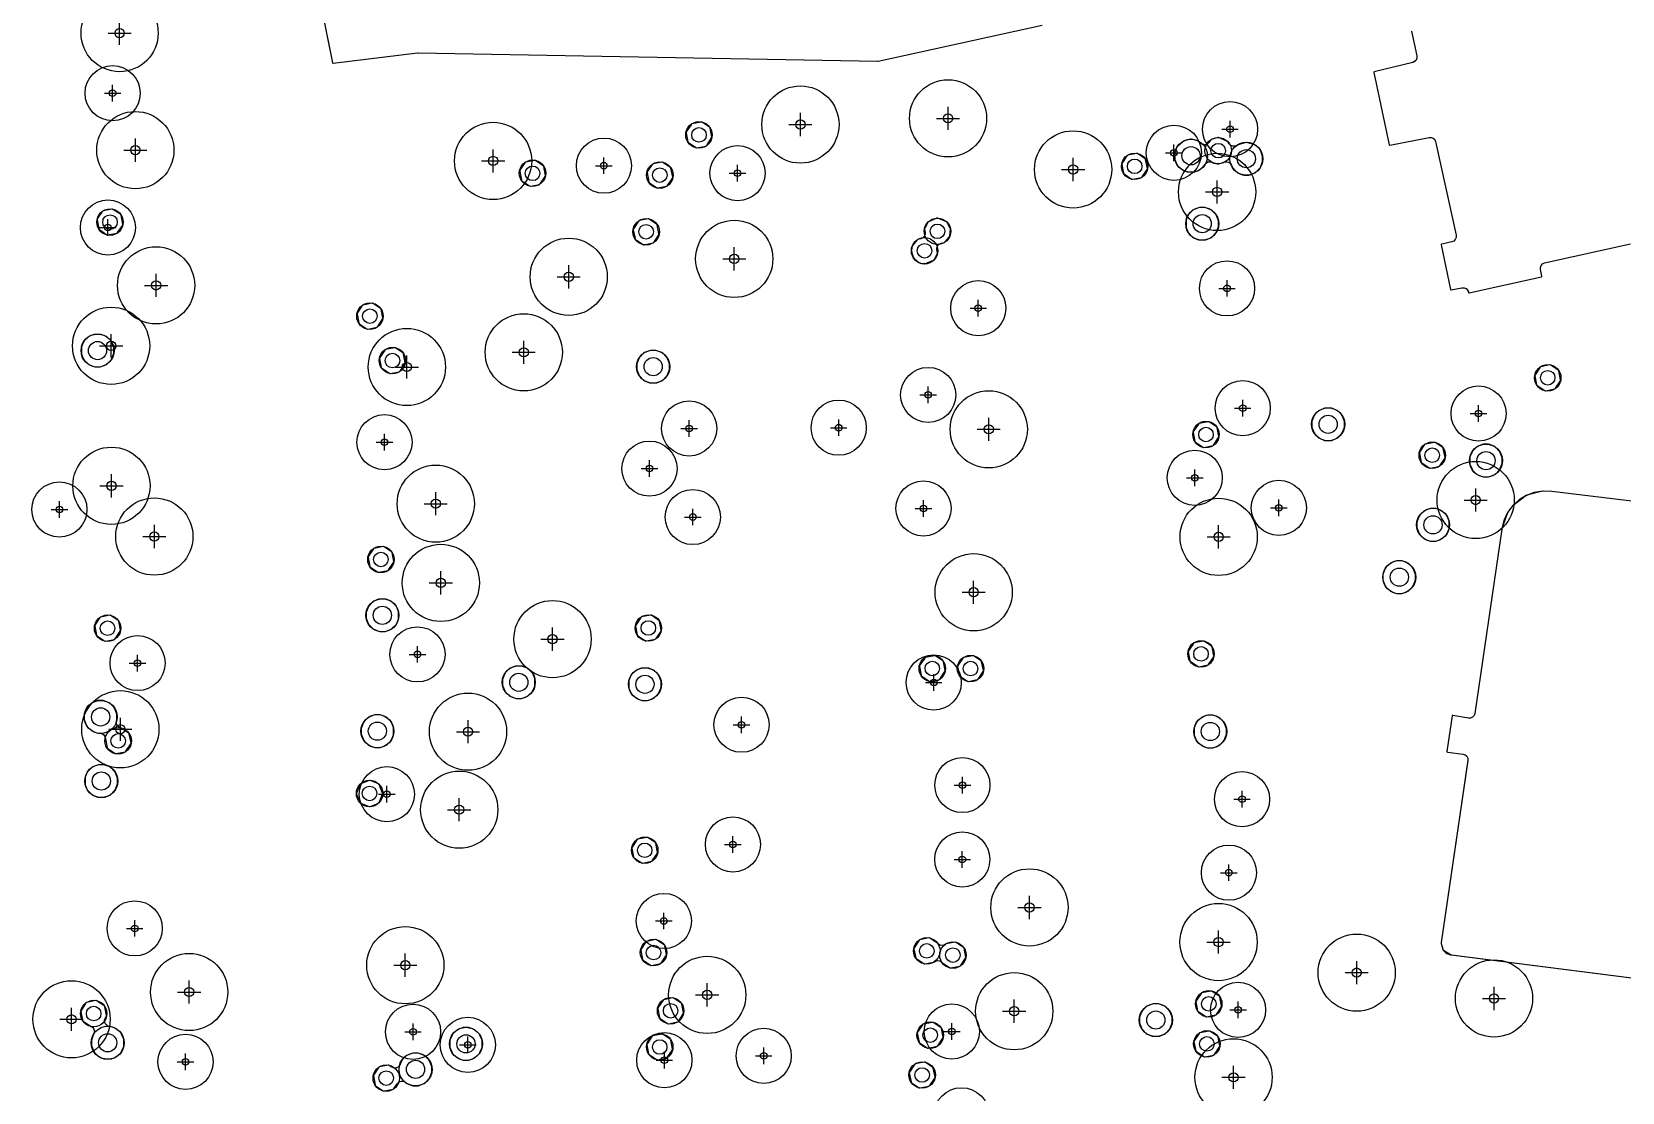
# Model space of a CAD drawing. Header units: metres. Extents: x 8738 to 9560, y -8972 to -7699.
# Drawn here: x 9019.6 to 9163.8, y -8858 to -8761.9 of the extents above; entities that cross this region are included whole.
import ezdxf

# ---------------------------------------------------------------- set-up
doc = ezdxf.new("R2010")
doc.units = ezdxf.units.M
for name, color, linetype in [('AI_GREENING_ALLOWED_ZONE', 4, 'Continuous'), ('AI_GREENING_LAWN', 82, 'Continuous'), ('AI_GREENING_SHRUBS', 92, 'Continuous'), ('AI_GREENING_TREES', 3, 'Continuous')]:
    doc.layers.add(name, color=color, linetype=linetype)

# ---------------------------------------------------------------- blocks, each defined once
blk = doc.blocks.new('AI_TREE')
for p, q in [((-0.3, 0), (0.3, 0)), ((0, -0.3), (0, 0.3))]:
    blk.add_line(p, q)
for radius in [1, 0.12]:
    blk.add_circle((0, 0), radius)
blk = doc.blocks.new('AI_SHRUB')
for radius in [1, 0.55]:
    blk.add_circle((0, 0), radius)

msp = doc.modelspace()

# ---------------------------------------------------------------- linework, layer by layer
at = {"layer": 'AI_GREENING_ALLOWED_ZONE'}
for points in [[(9041.35, -8737.5), (9046.83, -8764.69), (9046.85, -8764.73), (9046.89, -8764.73), (9054.52, -8763.79), (9054.59, -8763.78), (9096.24, -8764.53), (9096.3, -8764.53), (9111.19, -8761.26)], [(9144.67, -8761.81), (9145.16, -8764.06), (9145.16, -8764.25), (9145.1, -8764.43), (9144.96, -8764.57), (9144.79, -8764.65), (9141.28, -8765.5), (9141.25, -8765.52), (9141.25, -8765.56), (9142.65, -8772.11), (9142.67, -8772.15), (9142.71, -8772.15), (9146.28, -8771.45), (9146.47, -8771.45), (9146.65, -8771.52), (9146.78, -8771.65), (9146.86, -8771.83), (9148.72, -8780.32), (9148.72, -8780.52), (9148.65, -8780.7), (9148.51, -8780.84), (9148.33, -8780.92), (9147.42, -8781.11), (9147.38, -8781.12), (9147.38, -8781.17), (9148.22, -8785.23), (9148.24, -8785.27), (9148.28, -8785.27), (9149.25, -8785.07), (9149.44, -8785.07), (9149.62, -8785.14), (9149.76, -8785.28), (9149.84, -8785.45), (9149.85, -8785.49), (9149.86, -8785.53), (9149.9, -8785.53), (9156.47, -8784.09), (9156.51, -8784.07), (9156.51, -8784.03), (9156.37, -8783.42), (9156.37, -8783.23), (9156.44, -8783.05), (9156.57, -8782.91), (9156.75, -8782.83), (9164.54, -8781.09)], [(9166.65, -8804.66), (9157.41, -8803.55), (9157.39, -8803.55), (9156.61, -8803.52), (9156.56, -8803.52), (9155.84, -8803.64), (9155.79, -8803.65), (9155.11, -8803.9), (9155.07, -8803.92), (9154.45, -8804.29), (9154.41, -8804.32), (9153.88, -8804.8), (9153.85, -8804.84), (9153.41, -8805.42), (9153.39, -8805.46), (9153.07, -8806.12), (9153.05, -8806.17), (9152.87, -8806.92), (9152.86, -8806.95), (9150.41, -8823.68), (9150.35, -8823.86), (9150.21, -8824.01), (9150.03, -8824.09), (9149.84, -8824.1), (9148.42, -8823.85), (9148.37, -8823.85), (9148.36, -8823.89), (9147.89, -8827.11), (9147.89, -8827.15), (9147.93, -8827.17), (9149.36, -8827.35), (9149.55, -8827.41), (9149.7, -8827.54), (9149.79, -8827.72), (9149.8, -8827.91), (9147.37, -8844.43), (9147.38, -8844.53), (9147.51, -8845.04), (9147.58, -8845.15), (9147.8, -8845.37), (9147.89, -8845.42), (9148.22, -8845.54), (9148.27, -8845.56), (9197.57, -8851.82)]]:
    msp.add_lwpolyline(points, dxfattribs=at)
at = {"layer": 'AI_GREENING_LAWN'}
for points in [[(9041.34, -8737.5), (9046.83, -8764.69), (9046.85, -8764.73), (9046.89, -8764.73), (9054.52, -8763.79), (9054.59, -8763.78), (9096.24, -8764.53), (9096.3, -8764.53), (9111.19, -8761.26)], [(9144.67, -8761.81), (9145.16, -8764.06), (9145.17, -8764.25), (9145.1, -8764.43), (9144.97, -8764.57), (9144.79, -8764.65), (9141.28, -8765.5), (9141.25, -8765.52), (9141.25, -8765.56), (9142.65, -8772.11), (9142.67, -8772.15), (9142.71, -8772.15), (9146.28, -8771.44), (9146.47, -8771.44), (9146.65, -8771.52), (9146.78, -8771.65), (9146.86, -8771.83), (9148.72, -8780.32), (9148.72, -8780.52), (9148.65, -8780.7), (9148.51, -8780.84), (9148.33, -8780.92), (9147.42, -8781.11), (9147.38, -8781.12), (9147.38, -8781.17), (9148.22, -8785.23), (9148.24, -8785.27), (9148.28, -8785.27), (9149.25, -8785.07), (9149.44, -8785.07), (9149.62, -8785.14), (9149.76, -8785.28), (9149.84, -8785.45), (9149.84, -8785.49), (9149.86, -8785.53), (9149.9, -8785.53), (9156.47, -8784.09), (9156.51, -8784.07), (9156.51, -8784.03), (9156.37, -8783.42), (9156.37, -8783.23), (9156.44, -8783.05), (9156.57, -8782.91), (9156.75, -8782.83), (9164.54, -8781.09)], [(9166.65, -8804.66), (9157.41, -8803.55), (9157.39, -8803.55), (9156.63, -8803.52), (9156.55, -8803.53), (9155.13, -8803.89), (9155.05, -8803.93), (9153.89, -8804.8), (9153.84, -8804.85), (9153.42, -8805.41), (9153.39, -8805.47), (9152.87, -8806.91), (9152.86, -8806.96), (9150.41, -8823.68), (9150.35, -8823.86), (9150.21, -8824.01), (9150.03, -8824.09), (9149.84, -8824.1), (9148.42, -8823.85), (9148.38, -8823.85), (9148.36, -8823.89), (9147.89, -8827.11), (9147.89, -8827.15), (9147.93, -8827.17), (9149.36, -8827.35), (9149.55, -8827.41), (9149.7, -8827.54), (9149.78, -8827.72), (9149.8, -8827.92), (9147.38, -8844.43), (9147.38, -8844.52), (9147.52, -8845.06), (9147.53, -8845.1), (9147.57, -8845.13), (9148.2, -8845.52), (9148.3, -8845.56), (9197.57, -8851.82)]]:
    msp.add_lwpolyline(points, dxfattribs=at)
for points in [[(9079.45, -8770.22), (9079.4, -8770.23), (9079.37, -8770.26), (9078.91, -8770.95), (9078.9, -8770.99), (9078.9, -8771.04), (9079.06, -8771.84), (9079.07, -8771.88), (9079.11, -8771.92), (9079.79, -8772.37), (9079.83, -8772.39), (9079.88, -8772.39), (9080.68, -8772.23), (9080.73, -8772.21), (9080.76, -8772.18), (9081.21, -8771.5), (9081.23, -8771.45), (9081.23, -8771.41), (9081.07, -8770.6), (9081.05, -8770.56), (9081.02, -8770.53), (9080.34, -8770.07), (9080.3, -8770.06), (9080.25, -8770.06), (9079.45, -8770.22)], [(9129.46, -8774.86), (9129.94, -8774.86), (9130.04, -8774.84), (9130.49, -8774.65), (9130.57, -8774.6), (9130.91, -8774.25), (9130.97, -8774.17), (9131.15, -8773.72), (9131.17, -8773.63), (9131.17, -8773.14), (9131.15, -8773.05), (9130.97, -8772.6), (9130.91, -8772.52), (9130.58, -8772.18), (9130.48, -8772.12), (9129.74, -8771.9), (9129.7, -8771.89), (9129.67, -8771.9), (9128.94, -8772.12), (9128.84, -8772.18), (9128.66, -8772.25), (9128.47, -8772.25), (9128.29, -8772.18), (9128.15, -8772.04), (9128.04, -8771.87), (9127.93, -8771.78), (9127.19, -8771.47), (9127.15, -8771.46), (9127.11, -8771.47), (9126.52, -8771.64), (9126.49, -8771.66), (9126.46, -8771.69), (9126.3, -8771.91), (9126.15, -8772.06), (9125.95, -8772.13), (9125.74, -8772.11), (9125.56, -8772), (9125.3, -8771.77), (9125.19, -8771.72), (9124.73, -8771.62), (9124.63, -8771.62), (9124.17, -8771.72), (9124.06, -8771.77), (9123.48, -8772.24), (9123.41, -8772.34), (9123.23, -8772.77), (9123.21, -8772.87), (9123.21, -8773.36), (9123.23, -8773.45), (9123.41, -8773.9), (9123.47, -8773.98), (9123.81, -8774.33), (9123.89, -8774.38), (9124.34, -8774.57), (9124.44, -8774.58), (9124.92, -8774.58), (9125.02, -8774.57), (9125.47, -8774.38), (9125.55, -8774.33), (9125.89, -8773.99), (9125.96, -8773.88), (9126.08, -8773.75), (9126.24, -8773.67), (9126.42, -8773.65), (9126.59, -8773.7), (9126.75, -8773.77), (9127.09, -8773.84), (9127.21, -8773.83), (9127.74, -8773.67), (9127.92, -8773.65), (9128.1, -8773.7), (9128.25, -8773.81), (9128.35, -8773.96), (9128.43, -8774.17), (9128.49, -8774.25), (9128.83, -8774.6), (9128.91, -8774.65), (9129.36, -8774.84), (9129.46, -8774.86)], [(9118.95, -8773.06), (9118.91, -8773.08), (9118.87, -8773.11), (9118.42, -8773.8), (9118.4, -8773.84), (9118.4, -8773.89), (9118.56, -8774.69), (9118.58, -8774.73), (9118.61, -8774.76), (9119.29, -8775.22), (9119.33, -8775.24), (9119.38, -8775.24), (9120.18, -8775.08), (9120.23, -8775.06), (9120.26, -8775.03), (9120.72, -8774.35), (9120.73, -8774.3), (9120.73, -8774.26), (9120.57, -8773.45), (9120.56, -8773.41), (9120.52, -8773.38), (9119.84, -8772.92), (9119.8, -8772.9), (9119.75, -8772.9), (9118.95, -8773.06)], [(9064.35, -8773.69), (9064.31, -8773.71), (9064.28, -8773.75), (9063.82, -8774.43), (9063.81, -8774.47), (9063.81, -8774.52), (9063.97, -8775.32), (9063.98, -8775.36), (9064.02, -8775.4), (9064.7, -8775.85), (9064.74, -8775.87), (9064.79, -8775.87), (9065.59, -8775.71), (9065.64, -8775.69), (9065.67, -8775.66), (9066.12, -8774.98), (9066.14, -8774.93), (9066.14, -8774.89), (9065.98, -8774.08), (9065.96, -8774.04), (9065.93, -8774.01), (9065.25, -8773.55), (9065.21, -8773.53), (9065.16, -8773.53), (9064.35, -8773.69)], [(9075.9, -8773.85), (9075.85, -8773.87), (9075.82, -8773.9), (9075.36, -8774.58), (9075.35, -8774.63), (9075.35, -8774.67), (9075.51, -8775.48), (9075.52, -8775.52), (9075.56, -8775.55), (9076.24, -8776.01), (9076.28, -8776.03), (9076.33, -8776.03), (9077.13, -8775.87), (9077.17, -8775.85), (9077.21, -8775.82), (9077.66, -8775.14), (9077.68, -8775.09), (9077.68, -8775.05), (9077.52, -8774.24), (9077.5, -8774.2), (9077.47, -8774.17), (9076.79, -8773.71), (9076.75, -8773.69), (9076.7, -8773.69), (9075.9, -8773.85)], [(9026.03, -8778.11), (9025.99, -8778.13), (9025.95, -8778.16), (9025.5, -8778.84), (9025.48, -8778.89), (9025.48, -8778.93), (9025.64, -8779.74), (9025.66, -8779.78), (9025.69, -8779.81), (9026.37, -8780.27), (9026.42, -8780.28), (9026.46, -8780.28), (9027.27, -8780.12), (9027.31, -8780.11), (9027.34, -8780.07), (9027.8, -8779.39), (9027.82, -8779.35), (9027.82, -8779.3), (9027.66, -8778.5), (9027.64, -8778.46), (9027.61, -8778.42), (9026.92, -8777.97), (9026.88, -8777.95), (9026.83, -8777.95), (9026.03, -8778.11)], [(9074.65, -8778.99), (9074.6, -8779.01), (9074.57, -8779.04), (9074.12, -8779.73), (9074.1, -8779.77), (9074.1, -8779.82), (9074.26, -8780.62), (9074.28, -8780.66), (9074.31, -8780.69), (9074.99, -8781.15), (9075.03, -8781.17), (9075.08, -8781.17), (9075.89, -8781.01), (9075.93, -8780.99), (9075.96, -8780.96), (9076.42, -8780.28), (9076.43, -8780.23), (9076.43, -8780.19), (9076.27, -8779.38), (9076.26, -8779.34), (9076.22, -8779.31), (9075.54, -8778.85), (9075.5, -8778.83), (9075.45, -8778.83), (9074.65, -8778.99)], [(9102.32, -8780.97), (9102.35, -8780.95), (9102.38, -8780.92), (9102.75, -8780.48), (9102.8, -8780.34), (9102.86, -8779.76), (9102.86, -8779.73), (9102.85, -8779.69), (9102.56, -8779.15), (9102.53, -8779.11), (9102.5, -8779.09), (9101.73, -8778.78), (9101.69, -8778.77), (9101.64, -8778.78), (9100.88, -8779.09), (9100.84, -8779.11), (9100.82, -8779.15), (9100.53, -8779.69), (9100.52, -8779.73), (9100.52, -8779.76), (9100.57, -8780.07), (9100.56, -8780.26), (9100.49, -8780.43), (9100.36, -8780.56), (9100.19, -8780.64), (9099.89, -8780.71), (9099.85, -8780.73), (9099.83, -8780.75), (9099.45, -8781.21), (9099.4, -8781.32), (9099.33, -8781.66), (9099.33, -8781.78), (9099.5, -8782.31), (9099.58, -8782.43), (9100.01, -8782.79), (9100.12, -8782.84), (9100.48, -8782.91), (9100.52, -8782.91), (9100.55, -8782.9), (9101.33, -8782.58), (9101.36, -8782.56), (9101.39, -8782.53), (9101.67, -8781.99), (9101.69, -8781.95), (9101.69, -8781.91), (9101.64, -8781.6), (9101.64, -8781.42), (9101.72, -8781.25), (9101.85, -8781.11), (9102.01, -8781.04), (9102.32, -8780.97)], [(9126.57, -8778.06), (9126.49, -8778.01), (9126.04, -8777.82), (9125.94, -8777.8), (9125.46, -8777.8), (9125.36, -8777.82), (9124.91, -8778.01), (9124.83, -8778.06), (9124.49, -8778.4), (9124.43, -8778.48), (9124.25, -8778.93), (9124.23, -8779.03), (9124.23, -8779.51), (9124.25, -8779.61), (9124.43, -8780.06), (9124.49, -8780.14), (9124.83, -8780.48), (9124.91, -8780.54), (9125.36, -8780.72), (9125.46, -8780.74), (9125.94, -8780.74), (9126.04, -8780.72), (9126.49, -8780.54), (9126.57, -8780.48), (9126.91, -8780.14), (9126.97, -8780.06), (9127.15, -8779.61), (9127.17, -8779.51), (9127.17, -8779.03), (9127.15, -8778.93), (9126.97, -8778.48), (9126.91, -8778.4), (9126.57, -8778.06)], [(9049.6, -8786.64), (9049.56, -8786.66), (9049.53, -8786.69), (9049.07, -8787.37), (9049.05, -8787.42), (9049.05, -8787.46), (9049.21, -8788.27), (9049.23, -8788.31), (9049.26, -8788.34), (9049.94, -8788.8), (9049.99, -8788.82), (9050.03, -8788.82), (9050.84, -8788.66), (9050.88, -8788.64), (9050.91, -8788.61), (9051.37, -8787.92), (9051.39, -8787.88), (9051.39, -8787.83), (9051.23, -8787.03), (9051.21, -8786.99), (9051.18, -8786.95), (9050.5, -8786.5), (9050.45, -8786.48), (9050.41, -8786.48), (9049.6, -8786.64)], [(9026.39, -8789.56), (9026.31, -8789.5), (9025.86, -8789.32), (9025.77, -8789.3), (9025.28, -8789.3), (9025.19, -8789.32), (9024.74, -8789.5), (9024.66, -8789.56), (9024.31, -8789.9), (9024.26, -8789.98), (9024.07, -8790.43), (9024.05, -8790.52), (9024.05, -8791.01), (9024.07, -8791.11), (9024.26, -8791.56), (9024.31, -8791.64), (9024.66, -8791.98), (9024.74, -8792.03), (9025.19, -8792.22), (9025.28, -8792.24), (9025.77, -8792.24), (9025.86, -8792.22), (9026.31, -8792.03), (9026.39, -8791.98), (9026.74, -8791.64), (9026.79, -8791.56), (9026.98, -8791.11), (9027, -8791.01), (9027, -8790.52), (9026.98, -8790.43), (9026.79, -8789.98), (9026.74, -8789.9), (9026.39, -8789.56)], [(9051.64, -8790.67), (9051.6, -8790.69), (9051.57, -8790.73), (9051.11, -8791.41), (9051.09, -8791.45), (9051.09, -8791.5), (9051.25, -8792.3), (9051.27, -8792.34), (9051.3, -8792.38), (9051.99, -8792.83), (9052.03, -8792.85), (9052.08, -8792.85), (9052.88, -8792.69), (9052.92, -8792.67), (9052.95, -8792.64), (9053.41, -8791.96), (9053.43, -8791.91), (9053.43, -8791.87), (9053.27, -8791.06), (9053.25, -8791.02), (9053.22, -8790.99), (9052.54, -8790.53), (9052.49, -8790.51), (9052.45, -8790.51), (9051.64, -8790.67)], [(9076.78, -8791.02), (9076.7, -8790.96), (9076.25, -8790.78), (9076.15, -8790.76), (9075.67, -8790.76), (9075.57, -8790.78), (9075.12, -8790.96), (9075.04, -8791.02), (9074.7, -8791.36), (9074.64, -8791.44), (9074.46, -8791.89), (9074.44, -8791.99), (9074.44, -8792.47), (9074.46, -8792.57), (9074.64, -8793.02), (9074.7, -8793.1), (9075.04, -8793.44), (9075.12, -8793.5), (9075.57, -8793.68), (9075.67, -8793.7), (9076.15, -8793.7), (9076.25, -8793.68), (9076.7, -8793.5), (9076.78, -8793.44), (9077.12, -8793.1), (9077.17, -8793.02), (9077.36, -8792.57), (9077.38, -8792.47), (9077.38, -8791.99), (9077.36, -8791.89), (9077.17, -8791.44), (9077.12, -8791.36), (9076.78, -8791.02)], [(9156.41, -8792.23), (9156.37, -8792.25), (9156.34, -8792.28), (9155.88, -8792.96), (9155.86, -8793.01), (9155.86, -8793.05), (9156.02, -8793.86), (9156.04, -8793.9), (9156.08, -8793.93), (9156.76, -8794.39), (9156.8, -8794.41), (9156.85, -8794.41), (9157.65, -8794.25), (9157.69, -8794.23), (9157.73, -8794.19), (9158.18, -8793.51), (9158.2, -8793.47), (9158.2, -8793.42), (9158.04, -8792.62), (9158.02, -8792.58), (9157.99, -8792.54), (9157.31, -8792.09), (9157.26, -8792.07), (9157.22, -8792.07), (9156.41, -8792.23)], [(9137.99, -8796.24), (9137.91, -8796.19), (9137.46, -8796), (9137.36, -8795.98), (9136.87, -8795.98), (9136.78, -8796), (9136.33, -8796.19), (9136.25, -8796.24), (9135.91, -8796.58), (9135.85, -8796.67), (9135.67, -8797.11), (9135.65, -8797.21), (9135.65, -8797.7), (9135.67, -8797.79), (9135.85, -8798.24), (9135.91, -8798.32), (9136.25, -8798.67), (9136.33, -8798.72), (9136.78, -8798.91), (9136.87, -8798.92), (9137.36, -8798.92), (9137.46, -8798.91), (9137.91, -8798.72), (9137.99, -8798.67), (9138.33, -8798.32), (9138.38, -8798.24), (9138.57, -8797.79), (9138.59, -8797.7), (9138.59, -8797.21), (9138.57, -8797.11), (9138.38, -8796.67), (9138.33, -8796.58), (9137.99, -8796.24)], [(9125.42, -8797.38), (9125.38, -8797.39), (9125.35, -8797.43), (9124.89, -8798.11), (9124.87, -8798.15), (9124.87, -8798.2), (9125.03, -8799), (9125.05, -8799.05), (9125.08, -8799.08), (9125.76, -8799.53), (9125.81, -8799.55), (9125.85, -8799.55), (9126.66, -8799.39), (9126.7, -8799.37), (9126.73, -8799.34), (9127.19, -8798.66), (9127.21, -8798.62), (9127.21, -8798.57), (9127.05, -8797.76), (9127.03, -8797.72), (9127, -8797.69), (9126.32, -8797.23), (9126.27, -8797.22), (9126.23, -8797.22), (9125.42, -8797.38)], [(9145.94, -8799.25), (9145.89, -8799.27), (9145.86, -8799.3), (9145.41, -8799.99), (9145.39, -8800.03), (9145.39, -8800.08), (9145.55, -8800.88), (9145.57, -8800.92), (9145.6, -8800.95), (9146.28, -8801.41), (9146.32, -8801.43), (9146.37, -8801.43), (9147.17, -8801.27), (9147.22, -8801.25), (9147.25, -8801.22), (9147.7, -8800.54), (9147.72, -8800.49), (9147.72, -8800.45), (9147.56, -8799.64), (9147.55, -8799.6), (9147.51, -8799.57), (9146.83, -8799.11), (9146.79, -8799.09), (9146.74, -8799.09), (9145.94, -8799.25)], [(9152.3, -8799.53), (9152.22, -8799.48), (9151.77, -8799.29), (9151.67, -8799.27), (9151.19, -8799.27), (9151.09, -8799.29), (9150.64, -8799.48), (9150.56, -8799.53), (9150.22, -8799.88), (9150.17, -8799.96), (9149.98, -8800.41), (9149.96, -8800.5), (9149.96, -8800.99), (9149.98, -8801.08), (9150.17, -8801.53), (9150.22, -8801.61), (9150.56, -8801.96), (9150.64, -8802.01), (9151.09, -8802.2), (9151.19, -8802.22), (9151.67, -8802.22), (9151.77, -8802.2), (9152.22, -8802.01), (9152.3, -8801.96), (9152.64, -8801.61), (9152.7, -8801.53), (9152.88, -8801.08), (9152.9, -8800.99), (9152.9, -8800.5), (9152.88, -8800.41), (9152.7, -8799.96), (9152.64, -8799.88), (9152.3, -8799.53)], [(9147.5, -8805.35), (9147.42, -8805.3), (9146.97, -8805.11), (9146.88, -8805.1), (9146.39, -8805.1), (9146.29, -8805.11), (9145.84, -8805.3), (9145.76, -8805.35), (9145.42, -8805.7), (9145.37, -8805.78), (9145.18, -8806.23), (9145.16, -8806.32), (9145.16, -8806.81), (9145.18, -8806.91), (9145.37, -8807.36), (9145.42, -8807.44), (9145.76, -8807.78), (9145.84, -8807.83), (9146.29, -8808.02), (9146.39, -8808.04), (9146.88, -8808.04), (9146.97, -8808.02), (9147.42, -8807.83), (9147.5, -8807.78), (9147.84, -8807.44), (9147.9, -8807.36), (9148.08, -8806.91), (9148.1, -8806.81), (9148.1, -8806.32), (9148.08, -8806.23), (9147.9, -8805.78), (9147.84, -8805.7), (9147.5, -8805.35)], [(9050.6, -8808.7), (9050.56, -8808.72), (9050.53, -8808.75), (9050.07, -8809.43), (9050.05, -8809.47), (9050.05, -8809.52), (9050.21, -8810.33), (9050.23, -8810.37), (9050.26, -8810.4), (9050.94, -8810.86), (9050.99, -8810.87), (9051.03, -8810.87), (9051.84, -8810.71), (9051.88, -8810.7), (9051.91, -8810.66), (9052.37, -8809.98), (9052.39, -8809.94), (9052.39, -8809.89), (9052.23, -8809.09), (9052.21, -8809.05), (9052.18, -8809.01), (9051.5, -8808.56), (9051.45, -8808.54), (9051.41, -8808.54), (9050.6, -8808.7)], [(9144.43, -8810.1), (9144.35, -8810.05), (9143.91, -8809.86), (9143.81, -8809.84), (9143.32, -8809.84), (9143.23, -8809.86), (9142.78, -8810.05), (9142.7, -8810.1), (9142.35, -8810.45), (9142.3, -8810.53), (9142.11, -8810.98), (9142.09, -8811.07), (9142.09, -8811.56), (9142.11, -8811.65), (9142.3, -8812.1), (9142.35, -8812.18), (9142.7, -8812.53), (9142.78, -8812.58), (9143.23, -8812.77), (9143.32, -8812.78), (9143.81, -8812.78), (9143.91, -8812.77), (9144.35, -8812.58), (9144.43, -8812.53), (9144.78, -8812.18), (9144.83, -8812.1), (9145.02, -8811.65), (9145.04, -8811.56), (9145.04, -8811.07), (9145.02, -8810.98), (9144.83, -8810.53), (9144.78, -8810.45), (9144.43, -8810.1)], [(9052.22, -8813.56), (9052.14, -8813.5), (9051.69, -8813.32), (9051.6, -8813.3), (9051.11, -8813.3), (9051.01, -8813.32), (9050.57, -8813.5), (9050.48, -8813.56), (9050.14, -8813.9), (9050.09, -8813.98), (9049.9, -8814.43), (9049.88, -8814.53), (9049.88, -8815.01), (9049.9, -8815.11), (9050.09, -8815.56), (9050.14, -8815.64), (9050.48, -8815.98), (9050.57, -8816.03), (9051.01, -8816.22), (9051.11, -8816.24), (9051.6, -8816.24), (9051.69, -8816.22), (9052.14, -8816.03), (9052.22, -8815.98), (9052.57, -8815.64), (9052.62, -8815.56), (9052.81, -8815.11), (9052.82, -8815.01), (9052.82, -8814.53), (9052.81, -8814.43), (9052.62, -8813.98), (9052.57, -8813.9), (9052.22, -8813.56)], [(9025.81, -8814.93), (9025.77, -8814.95), (9025.74, -8814.98), (9025.28, -8815.67), (9025.26, -8815.71), (9025.26, -8815.75), (9025.42, -8816.56), (9025.44, -8816.6), (9025.47, -8816.63), (9026.16, -8817.09), (9026.2, -8817.11), (9026.25, -8817.11), (9027.05, -8816.95), (9027.09, -8816.93), (9027.12, -8816.9), (9027.58, -8816.22), (9027.6, -8816.17), (9027.6, -8816.13), (9027.44, -8815.32), (9027.42, -8815.28), (9027.39, -8815.25), (9026.71, -8814.79), (9026.66, -8814.77), (9026.62, -8814.77), (9025.81, -8814.93)], [(9074.85, -8814.91), (9074.81, -8814.93), (9074.78, -8814.97), (9074.32, -8815.65), (9074.31, -8815.69), (9074.31, -8815.74), (9074.47, -8816.54), (9074.48, -8816.58), (9074.52, -8816.62), (9075.2, -8817.07), (9075.24, -8817.09), (9075.29, -8817.09), (9076.09, -8816.93), (9076.13, -8816.91), (9076.17, -8816.88), (9076.62, -8816.2), (9076.64, -8816.15), (9076.64, -8816.11), (9076.48, -8815.3), (9076.46, -8815.26), (9076.43, -8815.23), (9075.75, -8814.77), (9075.7, -8814.75), (9075.66, -8814.75), (9074.85, -8814.91)], [(9124.97, -8817.26), (9124.93, -8817.28), (9124.9, -8817.31), (9124.44, -8817.99), (9124.42, -8818.03), (9124.42, -8818.08), (9124.58, -8818.89), (9124.6, -8818.93), (9124.63, -8818.96), (9125.32, -8819.42), (9125.36, -8819.43), (9125.41, -8819.43), (9126.21, -8819.27), (9126.25, -8819.26), (9126.28, -8819.22), (9126.74, -8818.54), (9126.76, -8818.5), (9126.76, -8818.45), (9126.6, -8817.65), (9126.58, -8817.61), (9126.55, -8817.57), (9125.87, -8817.12), (9125.82, -8817.1), (9125.78, -8817.1), (9124.97, -8817.26)], [(9064.58, -8819.63), (9064.5, -8819.57), (9064.06, -8819.39), (9063.96, -8819.37), (9063.47, -8819.37), (9063.38, -8819.39), (9062.93, -8819.57), (9062.85, -8819.63), (9062.5, -8819.97), (9062.45, -8820.05), (9062.26, -8820.5), (9062.25, -8820.59), (9062.25, -8821.08), (9062.26, -8821.18), (9062.45, -8821.63), (9062.5, -8821.71), (9062.85, -8822.05), (9062.93, -8822.1), (9063.38, -8822.29), (9063.47, -8822.31), (9063.96, -8822.31), (9064.06, -8822.29), (9064.5, -8822.1), (9064.58, -8822.05), (9064.93, -8821.71), (9064.98, -8821.63), (9065.17, -8821.18), (9065.19, -8821.08), (9065.19, -8820.59), (9065.17, -8820.5), (9064.98, -8820.05), (9064.93, -8819.97), (9064.58, -8819.63)], [(9100.6, -8818.59), (9100.56, -8818.6), (9100.53, -8818.64), (9100.07, -8819.32), (9100.05, -8819.36), (9100.05, -8819.41), (9100.21, -8820.21), (9100.23, -8820.26), (9100.26, -8820.29), (9100.94, -8820.75), (9100.99, -8820.76), (9101.03, -8820.76), (9101.84, -8820.6), (9101.88, -8820.58), (9101.91, -8820.55), (9102.37, -8819.87), (9102.39, -8819.83), (9102.39, -8819.78), (9102.23, -8818.98), (9102.21, -8818.93), (9102.18, -8818.9), (9101.5, -8818.44), (9101.45, -8818.43), (9101.41, -8818.43), (9100.6, -8818.59)], [(9104.07, -8818.59), (9104.02, -8818.61), (9103.99, -8818.64), (9103.54, -8819.32), (9103.52, -8819.37), (9103.52, -8819.41), (9103.68, -8820.22), (9103.7, -8820.26), (9103.73, -8820.29), (9104.41, -8820.75), (9104.45, -8820.76), (9104.5, -8820.76), (9105.3, -8820.6), (9105.35, -8820.59), (9105.38, -8820.56), (9105.83, -8819.87), (9105.85, -8819.83), (9105.85, -8819.78), (9105.69, -8818.98), (9105.68, -8818.94), (9105.64, -8818.9), (9104.96, -8818.45), (9104.92, -8818.43), (9104.87, -8818.43), (9104.07, -8818.59)], [(9076.03, -8819.81), (9075.95, -8819.75), (9075.5, -8819.57), (9075.4, -8819.55), (9074.92, -8819.55), (9074.82, -8819.57), (9074.37, -8819.75), (9074.29, -8819.81), (9073.95, -8820.15), (9073.89, -8820.23), (9073.71, -8820.68), (9073.69, -8820.78), (9073.69, -8821.26), (9073.71, -8821.36), (9073.89, -8821.81), (9073.95, -8821.89), (9074.29, -8822.23), (9074.37, -8822.29), (9074.82, -8822.47), (9074.92, -8822.49), (9075.4, -8822.49), (9075.5, -8822.47), (9075.95, -8822.29), (9076.03, -8822.23), (9076.37, -8821.89), (9076.42, -8821.81), (9076.61, -8821.36), (9076.63, -8821.26), (9076.63, -8820.78), (9076.61, -8820.68), (9076.42, -8820.23), (9076.37, -8820.15), (9076.03, -8819.81)], [(9028.01, -8827.15), (9028.05, -8827.14), (9028.09, -8827.1), (9028.54, -8826.42), (9028.56, -8826.38), (9028.56, -8826.33), (9028.4, -8825.53), (9028.38, -8825.49), (9028.35, -8825.45), (9027.67, -8825), (9027.54, -8824.94), (9027.53, -8824.94), (9027.37, -8824.83), (9027.26, -8824.67), (9027.22, -8824.48), (9027.24, -8824.36), (9027.24, -8824.36), (9027.27, -8824.22), (9027.27, -8823.73), (9027.25, -8823.64), (9027.06, -8823.19), (9027.01, -8823.11), (9026.66, -8822.76), (9026.58, -8822.71), (9026.13, -8822.52), (9026.04, -8822.5), (9025.55, -8822.5), (9025.46, -8822.52), (9025.01, -8822.71), (9024.93, -8822.76), (9024.58, -8823.11), (9024.53, -8823.19), (9024.34, -8823.64), (9024.32, -8823.73), (9024.32, -8824.22), (9024.34, -8824.31), (9024.53, -8824.76), (9024.58, -8824.84), (9024.93, -8825.19), (9025.01, -8825.24), (9025.46, -8825.43), (9025.55, -8825.45), (9025.73, -8825.45), (9025.92, -8825.48), (9026.08, -8825.59), (9026.19, -8825.75), (9026.23, -8825.95), (9026.23, -8825.96), (9026.39, -8826.76), (9026.4, -8826.81), (9026.44, -8826.84), (9027.12, -8827.3), (9027.16, -8827.31), (9027.21, -8827.31), (9028.01, -8827.15)], [(9051.77, -8824.06), (9051.69, -8824), (9051.24, -8823.82), (9051.15, -8823.8), (9050.66, -8823.8), (9050.57, -8823.82), (9050.11, -8824), (9050.03, -8824.06), (9049.69, -8824.4), (9049.64, -8824.48), (9049.45, -8824.93), (9049.43, -8825.02), (9049.43, -8825.51), (9049.45, -8825.61), (9049.64, -8826.06), (9049.69, -8826.14), (9050.03, -8826.48), (9050.11, -8826.53), (9050.57, -8826.72), (9050.66, -8826.74), (9051.15, -8826.74), (9051.24, -8826.72), (9051.69, -8826.53), (9051.77, -8826.48), (9052.12, -8826.14), (9052.17, -8826.06), (9052.36, -8825.61), (9052.37, -8825.51), (9052.37, -8825.02), (9052.36, -8824.93), (9052.17, -8824.48), (9052.12, -8824.4), (9051.77, -8824.06)], [(9127.3, -8824.09), (9127.22, -8824.04), (9126.77, -8823.85), (9126.67, -8823.83), (9126.19, -8823.83), (9126.09, -8823.85), (9125.64, -8824.04), (9125.56, -8824.09), (9125.22, -8824.44), (9125.16, -8824.52), (9124.98, -8824.97), (9124.96, -8825.06), (9124.96, -8825.55), (9124.98, -8825.64), (9125.16, -8826.09), (9125.22, -8826.17), (9125.56, -8826.52), (9125.64, -8826.57), (9126.09, -8826.76), (9126.19, -8826.77), (9126.67, -8826.77), (9126.77, -8826.76), (9127.22, -8826.57), (9127.3, -8826.52), (9127.64, -8826.17), (9127.7, -8826.09), (9127.88, -8825.64), (9127.9, -8825.55), (9127.9, -8825.06), (9127.88, -8824.97), (9127.7, -8824.52), (9127.64, -8824.44), (9127.3, -8824.09)], [(9026.73, -8828.58), (9026.65, -8828.52), (9026.19, -8828.34), (9026.1, -8828.32), (9025.61, -8828.32), (9025.52, -8828.34), (9025.07, -8828.52), (9024.99, -8828.58), (9024.65, -8828.92), (9024.59, -8829), (9024.41, -8829.45), (9024.39, -8829.55), (9024.39, -8830.03), (9024.41, -8830.13), (9024.59, -8830.58), (9024.65, -8830.66), (9024.99, -8831), (9025.07, -8831.06), (9025.52, -8831.24), (9025.61, -8831.26), (9026.1, -8831.26), (9026.19, -8831.24), (9026.65, -8831.06), (9026.73, -8831), (9027.07, -8830.66), (9027.12, -8830.58), (9027.31, -8830.13), (9027.33, -8830.03), (9027.33, -8829.55), (9027.31, -8829.45), (9027.12, -8829), (9027.07, -8828.92), (9026.73, -8828.58)], [(9049.39, -8830.06), (9049.35, -8830.08), (9049.32, -8830.12), (9049.01, -8830.88), (9049, -8830.92), (9049.01, -8830.97), (9049.32, -8831.73), (9049.35, -8831.77), (9049.39, -8831.79), (9050.14, -8832.1), (9050.19, -8832.11), (9050.23, -8832.1), (9050.99, -8831.79), (9051.03, -8831.77), (9051.06, -8831.73), (9051.37, -8830.97), (9051.38, -8830.92), (9051.37, -8830.88), (9051.06, -8830.12), (9051.03, -8830.08), (9050.99, -8830.06), (9050.23, -8829.74), (9050.19, -8829.73), (9050.14, -8829.74), (9049.39, -8830.06)], [(9074.52, -8835.06), (9074.48, -8835.08), (9074.44, -8835.11), (9073.99, -8835.79), (9073.97, -8835.83), (9073.97, -8835.88), (9074.13, -8836.68), (9074.15, -8836.73), (9074.18, -8836.76), (9074.86, -8837.22), (9074.91, -8837.23), (9074.95, -8837.23), (9075.76, -8837.07), (9075.8, -8837.06), (9075.83, -8837.02), (9076.29, -8836.34), (9076.31, -8836.3), (9076.31, -8836.25), (9076.15, -8835.45), (9076.13, -8835.41), (9076.09, -8835.37), (9075.41, -8834.92), (9075.37, -8834.9), (9075.32, -8834.9), (9074.52, -8835.06)], [(9075.33, -8844.33), (9075.28, -8844.35), (9075.25, -8844.38), (9074.8, -8845.06), (9074.78, -8845.1), (9074.78, -8845.15), (9074.94, -8845.95), (9074.95, -8846), (9074.99, -8846.03), (9075.67, -8846.49), (9075.71, -8846.5), (9075.76, -8846.5), (9076.56, -8846.34), (9076.61, -8846.33), (9076.64, -8846.29), (9077.09, -8845.61), (9077.11, -8845.57), (9077.11, -8845.52), (9076.95, -8844.72), (9076.93, -8844.67), (9076.9, -8844.64), (9076.22, -8844.19), (9076.18, -8844.17), (9076.13, -8844.17), (9075.33, -8844.33)], [(9103.79, -8846.53), (9104.24, -8845.85), (9104.26, -8845.8), (9104.26, -8845.76), (9104.1, -8844.95), (9104.08, -8844.91), (9104.05, -8844.88), (9103.37, -8844.42), (9103.33, -8844.4), (9103.28, -8844.4), (9102.48, -8844.56), (9102.41, -8844.59), (9102.29, -8844.67), (9102.1, -8844.71), (9101.91, -8844.67), (9101.75, -8844.56), (9101.68, -8844.5), (9101, -8844.04), (9100.95, -8844.02), (9100.91, -8844.02), (9100.1, -8844.18), (9100.06, -8844.2), (9100.03, -8844.23), (9099.57, -8844.91), (9099.56, -8844.96), (9099.56, -8845), (9099.72, -8845.81), (9099.73, -8845.85), (9099.77, -8845.88), (9100.45, -8846.34), (9100.49, -8846.36), (9100.54, -8846.36), (9101.34, -8846.2), (9101.41, -8846.17), (9101.53, -8846.09), (9101.72, -8846.05), (9101.91, -8846.09), (9102.07, -8846.2), (9102.14, -8846.27), (9102.82, -8846.72), (9102.86, -8846.74), (9102.91, -8846.74), (9103.71, -8846.58), (9103.75, -8846.56), (9103.79, -8846.53)], [(9026.19, -8854.99), (9026.68, -8854.99), (9026.78, -8854.97), (9027.23, -8854.78), (9027.31, -8854.73), (9027.65, -8854.39), (9027.7, -8854.31), (9027.89, -8853.86), (9027.91, -8853.76), (9027.91, -8853.27), (9027.89, -8853.18), (9027.7, -8852.73), (9027.65, -8852.65), (9027.31, -8852.31), (9027.23, -8852.25), (9026.78, -8852.07), (9026.68, -8852.05), (9026.65, -8852.05), (9026.44, -8852), (9026.27, -8851.87), (9026.17, -8851.68), (9026.15, -8851.47), (9026.23, -8851.27), (9026.32, -8851.14), (9026.33, -8851.1), (9026.33, -8851.05), (9026.17, -8850.25), (9026.16, -8850.21), (9026.12, -8850.17), (9025.44, -8849.72), (9025.4, -8849.7), (9025.35, -8849.7), (9024.55, -8849.86), (9024.51, -8849.88), (9024.47, -8849.91), (9024.02, -8850.59), (9024, -8850.64), (9024, -8850.68), (9024.16, -8851.49), (9024.18, -8851.53), (9024.21, -8851.56), (9024.89, -8852.02), (9024.92, -8852.03), (9025.08, -8852.14), (9025.19, -8852.3), (9025.23, -8852.49), (9025.19, -8852.68), (9024.99, -8853.18), (9024.97, -8853.27), (9024.97, -8853.76), (9024.99, -8853.86), (9025.17, -8854.31), (9025.23, -8854.39), (9025.57, -8854.73), (9025.65, -8854.78), (9026.1, -8854.97), (9026.19, -8854.99)], [(9076.88, -8849.62), (9076.83, -8849.63), (9076.8, -8849.67), (9076.34, -8850.35), (9076.33, -8850.39), (9076.33, -8850.44), (9076.49, -8851.24), (9076.5, -8851.28), (9076.54, -8851.32), (9077.22, -8851.77), (9077.26, -8851.79), (9077.31, -8851.79), (9078.11, -8851.63), (9078.16, -8851.61), (9078.19, -8851.58), (9078.64, -8850.9), (9078.66, -8850.86), (9078.66, -8850.81), (9078.5, -8850), (9078.48, -8849.96), (9078.45, -8849.93), (9077.77, -8849.47), (9077.73, -8849.46), (9077.68, -8849.46), (9076.88, -8849.62)], [(9125.67, -8848.99), (9125.63, -8849), (9125.6, -8849.04), (9125.14, -8849.72), (9125.12, -8849.76), (9125.12, -8849.81), (9125.28, -8850.61), (9125.3, -8850.65), (9125.34, -8850.69), (9126.02, -8851.14), (9126.06, -8851.16), (9126.11, -8851.16), (9126.91, -8851), (9126.95, -8850.98), (9126.99, -8850.95), (9127.44, -8850.27), (9127.46, -8850.23), (9127.46, -8850.18), (9127.3, -8849.37), (9127.28, -8849.33), (9127.25, -8849.3), (9126.57, -8848.84), (9126.52, -8848.83), (9126.48, -8848.83), (9125.67, -8848.99)], [(9122.36, -8850.25), (9122.28, -8850.2), (9121.83, -8850.01), (9121.73, -8849.99), (9121.25, -8849.99), (9121.15, -8850.01), (9120.7, -8850.2), (9120.62, -8850.25), (9120.28, -8850.59), (9120.22, -8850.67), (9120.04, -8851.12), (9120.02, -8851.22), (9120.02, -8851.7), (9120.04, -8851.8), (9120.22, -8852.25), (9120.28, -8852.33), (9120.62, -8852.67), (9120.7, -8852.73), (9121.15, -8852.91), (9121.25, -8852.93), (9121.73, -8852.93), (9121.83, -8852.91), (9122.28, -8852.73), (9122.36, -8852.67), (9122.7, -8852.33), (9122.75, -8852.25), (9122.94, -8851.8), (9122.96, -8851.7), (9122.96, -8851.22), (9122.94, -8851.12), (9122.75, -8850.67), (9122.7, -8850.59), (9122.36, -8850.25)], [(9059.8, -8852.4), (9059.72, -8852.35), (9059.27, -8852.16), (9059.18, -8852.15), (9058.69, -8852.15), (9058.59, -8852.16), (9058.14, -8852.35), (9058.06, -8852.4), (9057.72, -8852.75), (9057.67, -8852.83), (9057.48, -8853.28), (9057.46, -8853.37), (9057.46, -8853.86), (9057.48, -8853.95), (9057.67, -8854.4), (9057.72, -8854.48), (9058.06, -8854.83), (9058.14, -8854.88), (9058.59, -8855.07), (9058.69, -8855.09), (9059.18, -8855.09), (9059.27, -8855.07), (9059.72, -8854.88), (9059.8, -8854.83), (9060.15, -8854.48), (9060.2, -8854.4), (9060.39, -8853.95), (9060.4, -8853.86), (9060.4, -8853.37), (9060.39, -8853.28), (9060.2, -8852.83), (9060.15, -8852.75), (9059.8, -8852.4)], [(9100.41, -8851.83), (9100.37, -8851.84), (9100.33, -8851.88), (9099.88, -8852.56), (9099.86, -8852.6), (9099.86, -8852.65), (9100.02, -8853.45), (9100.04, -8853.5), (9100.07, -8853.53), (9100.75, -8853.98), (9100.8, -8854), (9100.84, -8854), (9101.65, -8853.84), (9101.69, -8853.82), (9101.72, -8853.79), (9102.18, -8853.11), (9102.2, -8853.07), (9102.2, -8853.02), (9102.04, -8852.22), (9102.02, -8852.17), (9101.99, -8852.14), (9101.3, -8851.68), (9101.26, -8851.67), (9101.22, -8851.67), (9100.41, -8851.83)], [(9125.5, -8852.62), (9125.46, -8852.63), (9125.43, -8852.67), (9124.97, -8853.35), (9124.95, -8853.39), (9124.95, -8853.44), (9125.11, -8854.24), (9125.13, -8854.28), (9125.17, -8854.32), (9125.85, -8854.77), (9125.89, -8854.79), (9125.94, -8854.79), (9126.74, -8854.63), (9126.78, -8854.61), (9126.82, -8854.58), (9127.27, -8853.9), (9127.29, -8853.86), (9127.29, -8853.81), (9127.13, -8853), (9127.11, -8852.96), (9127.08, -8852.93), (9126.4, -8852.47), (9126.35, -8852.46), (9126.31, -8852.46), (9125.5, -8852.62)], [(9075.88, -8852.89), (9075.84, -8852.91), (9075.8, -8852.94), (9075.35, -8853.62), (9075.33, -8853.67), (9075.33, -8853.71), (9075.49, -8854.52), (9075.51, -8854.56), (9075.54, -8854.59), (9076.22, -8855.05), (9076.26, -8855.07), (9076.31, -8855.07), (9077.11, -8854.91), (9077.16, -8854.89), (9077.19, -8854.85), (9077.65, -8854.17), (9077.66, -8854.13), (9077.66, -8854.08), (9077.5, -8853.28), (9077.49, -8853.24), (9077.45, -8853.2), (9076.77, -8852.75), (9076.73, -8852.73), (9076.68, -8852.73), (9075.88, -8852.89)], [(9054.6, -8857.41), (9054.7, -8857.39), (9055.15, -8857.2), (9055.23, -8857.15), (9055.57, -8856.8), (9055.63, -8856.72), (9055.81, -8856.27), (9055.83, -8856.18), (9055.83, -8855.69), (9055.81, -8855.6), (9055.63, -8855.15), (9055.57, -8855.07), (9055.23, -8854.72), (9055.15, -8854.67), (9054.7, -8854.48), (9054.6, -8854.46), (9054.12, -8854.46), (9054.02, -8854.48), (9053.57, -8854.67), (9053.49, -8854.72), (9053.15, -8855.07), (9053.09, -8855.15), (9052.95, -8855.5), (9052.85, -8855.65), (9052.71, -8855.76), (9052.55, -8855.81), (9052.37, -8855.8), (9052.21, -8855.73), (9051.98, -8855.57), (9051.93, -8855.55), (9051.89, -8855.55), (9051.08, -8855.71), (9051.04, -8855.73), (9051.01, -8855.76), (9050.55, -8856.45), (9050.53, -8856.49), (9050.53, -8856.53), (9050.69, -8857.34), (9050.71, -8857.38), (9050.74, -8857.42), (9051.43, -8857.87), (9051.47, -8857.89), (9051.51, -8857.89), (9052.32, -8857.73), (9052.36, -8857.71), (9052.4, -8857.68), (9052.71, -8857.21), (9052.87, -8857.06), (9053.08, -8856.99), (9053.29, -8857.01), (9053.48, -8857.13), (9053.49, -8857.15), (9053.57, -8857.2), (9054.02, -8857.39), (9054.12, -8857.41), (9054.6, -8857.41)], [(9099.68, -8855.43), (9099.64, -8855.45), (9099.6, -8855.48), (9099.15, -8856.17), (9099.13, -8856.21), (9099.13, -8856.25), (9099.29, -8857.06), (9099.31, -8857.1), (9099.34, -8857.14), (9100.02, -8857.59), (9100.07, -8857.61), (9100.11, -8857.61), (9100.92, -8857.45), (9100.96, -8857.43), (9100.99, -8857.4), (9101.45, -8856.72), (9101.47, -8856.67), (9101.47, -8856.63), (9101.31, -8855.82), (9101.29, -8855.78), (9101.26, -8855.75), (9100.57, -8855.29), (9100.53, -8855.27), (9100.49, -8855.27), (9099.68, -8855.43)]]:
    msp.add_lwpolyline(points, close=True, dxfattribs=at)

# ---------------------------------------------------------------- block references
at = {"layer": 'AI_GREENING_SHRUBS'}
for p, xscale, yscale in [((9080.06, -8771.22), 1.2, 1.2), ((9124.68, -8773.11), 1.5, 1.5), ((9127.15, -8772.65), 1.2, 1.2), ((9119.57, -8774.07), 1.2, 1.2), ((9129.7, -8773.38), 1.5, 1.5), ((9064.97, -8774.7), 1.2, 1.2), ((9076.51, -8774.86), 1.2, 1.2), ((9026.65, -8779.12), 1.2, 1.2), ((9075.27, -8780), 1.2, 1.2), ((9101.69, -8779.96), 1.2, 1.2), ((9125.7, -8779.27), 1.5, 1.5), ((9100.52, -8781.72), 1.2, 1.2), ((9050.22, -8787.65), 1.2, 1.2), ((9025.52, -8790.77), 1.5, 1.5), ((9052.26, -8791.68), 1.2, 1.2), ((9075.91, -8792.23), 1.5, 1.5), ((9157.03, -8793.24), 1.2, 1.2), ((9137.12, -8797.45), 1.5, 1.5), ((9126.04, -8798.38), 1.2, 1.2), ((9146.56, -8800.26), 1.2, 1.2), ((9151.43, -8800.75), 1.5, 1.5), ((9146.63, -8806.57), 1.5, 1.5), ((9051.22, -8809.71), 1.2, 1.2), ((9143.57, -8811.31), 1.5, 1.5), ((9051.35, -8814.77), 1.5, 1.5), ((9026.43, -8815.94), 1.2, 1.2), ((9075.47, -8815.92), 1.2, 1.2), ((9125.59, -8818.27), 1.2, 1.2), ((9063.72, -8820.84), 1.5, 1.5), ((9101.22, -8819.59), 1.2, 1.2), ((9104.69, -8819.6), 1.2, 1.2), ((9075.16, -8821.02), 1.5, 1.5), ((9025.8, -8823.98), 1.5, 1.5), ((9050.9, -8825.27), 1.5, 1.5), ((9027.39, -8826.15), 1.2, 1.2), ((9126.43, -8825.3), 1.5, 1.5), ((9025.86, -8829.79), 1.5, 1.5), ((9050.19, -8830.92), 1.2, 1.2), ((9075.14, -8836.07), 1.2, 1.2), ((9075.94, -8845.34), 1.2, 1.2), ((9100.72, -8845.19), 1.2, 1.2), ((9103.09, -8845.57), 1.2, 1.2), ((9025.17, -8850.87), 1.2, 1.2), ((9077.49, -8850.62), 1.2, 1.2), ((9126.29, -8849.99), 1.2, 1.2), ((9121.49, -8851.46), 1.5, 1.5), ((9026.44, -8853.52), 1.5, 1.5), ((9058.93, -8853.62), 1.5, 1.5), ((9101.03, -8852.83), 1.2, 1.2), ((9126.12, -8853.62), 1.2, 1.2), ((9076.5, -8853.9), 1.2, 1.2), ((9054.36, -8855.93), 1.5, 1.5), ((9100.3, -8856.44), 1.2, 1.2), ((9051.7, -8856.72), 1.2, 1.2)]:
    msp.add_blockref('AI_SHRUB', p, dxfattribs=dict(at, xscale=xscale, yscale=yscale))
at = {"layer": 'AI_GREENING_TREES'}
for p, xscale, yscale in [((9027.52, -8761.99), 3.5, 3.5), ((9026.89, -8767.44), 2.5, 2.5), ((9089.26, -8770.28), 3.5, 3.5), ((9102.65, -8769.72), 3.5, 3.5), ((9128.22, -8770.7), 2.5, 2.5), ((9028.95, -8772.6), 3.5, 3.5), ((9061.39, -8773.58), 3.5, 3.5), ((9123.13, -8772.84), 2.5, 2.5), ((9071.44, -8774.01), 2.5, 2.5), ((9113.99, -8774.35), 3.5, 3.5), ((9083.56, -8774.69), 2.5, 2.5), ((9127.05, -8776.39), 3.5, 3.5), ((9026.46, -8779.62), 2.5, 2.5), ((9083.26, -8782.46), 3.5, 3.5), ((9030.83, -8784.86), 3.5, 3.5), ((9068.25, -8784.08), 3.5, 3.5), ((9127.95, -8785.13), 2.5, 2.5), ((9105.39, -8786.93), 2.5, 2.5), ((9026.75, -8790.34), 3.5, 3.5), ((9064.17, -8790.93), 3.5, 3.5), ((9053.57, -8792.26), 3.5, 3.5), ((9100.85, -8794.79), 2.5, 2.5), ((9106.34, -8797.91), 3.5, 3.5), ((9129.37, -8795.99), 2.5, 2.5), ((9150.76, -8796.48), 2.5, 2.5), ((9079.17, -8797.83), 2.5, 2.5), ((9092.73, -8797.76), 2.5, 2.5), ((9051.54, -8799.08), 2.5, 2.5), ((9075.57, -8801.47), 2.5, 2.5), ((9026.78, -8803.03), 3.5, 3.5), ((9125.02, -8802.3), 2.5, 2.5), ((9056.19, -8804.65), 3.5, 3.5), ((9150.5, -8804.32), 3.5, 3.5), ((9022.06, -8805.18), 2.5, 2.5), ((9079.5, -8805.86), 2.5, 2.5), ((9100.42, -8805.08), 2.5, 2.5), ((9132.65, -8805.03), 2.5, 2.5), ((9030.67, -8807.63), 3.5, 3.5), ((9127.19, -8807.66), 3.5, 3.5), ((9056.65, -8811.83), 3.5, 3.5), ((9104.97, -8812.68), 3.5, 3.5), ((9066.78, -8816.93), 3.5, 3.5), ((9054.53, -8818.31), 2.5, 2.5), ((9029.15, -8819.1), 2.5, 2.5), ((9101.35, -8820.86), 2.5, 2.5), ((9027.59, -8825.1), 3.5, 3.5), ((9059.12, -8825.32), 3.5, 3.5), ((9083.92, -8824.69), 2.5, 2.5), ((9103.95, -8830.16), 2.5, 2.5), ((9051.76, -8830.99), 2.5, 2.5), ((9058.32, -8832.39), 3.5, 3.5), ((9129.31, -8831.44), 2.5, 2.5), ((9083.14, -8835.54), 2.5, 2.5), ((9103.94, -8836.9), 2.5, 2.5), ((9128.12, -8838.1), 2.5, 2.5), ((9110.03, -8841.25), 3.5, 3.5), ((9028.89, -8843.15), 2.5, 2.5), ((9076.88, -8842.48), 2.5, 2.5), ((9127.18, -8844.39), 3.5, 3.5), ((9053.43, -8846.49), 3.5, 3.5), ((9139.71, -8847.16), 3.5, 3.5), ((9033.83, -8848.92), 3.5, 3.5), ((9080.81, -8849.18), 3.5, 3.5), ((9152.16, -8849.5), 3.5, 3.5), ((9023.16, -8851.39), 3.5, 3.5), ((9108.65, -8850.66), 3.5, 3.5), ((9128.95, -8850.54), 2.5, 2.5), ((9054.13, -8852.53), 2.5, 2.5), ((9102.99, -8852.5), 2.5, 2.5), ((9059.1, -8853.71), 2.5, 2.5), ((9076.92, -8855.1), 2.5, 2.5), ((9085.93, -8854.71), 2.5, 2.5), ((9033.5, -8855.25), 2.5, 2.5), ((9128.54, -8856.65), 3.5, 3.5), ((9103.87, -8860.09), 2.5, 2.5)]:
    msp.add_blockref('AI_TREE', p, dxfattribs=dict(at, xscale=xscale, yscale=yscale))

doc.saveas('drawing.dxf')
